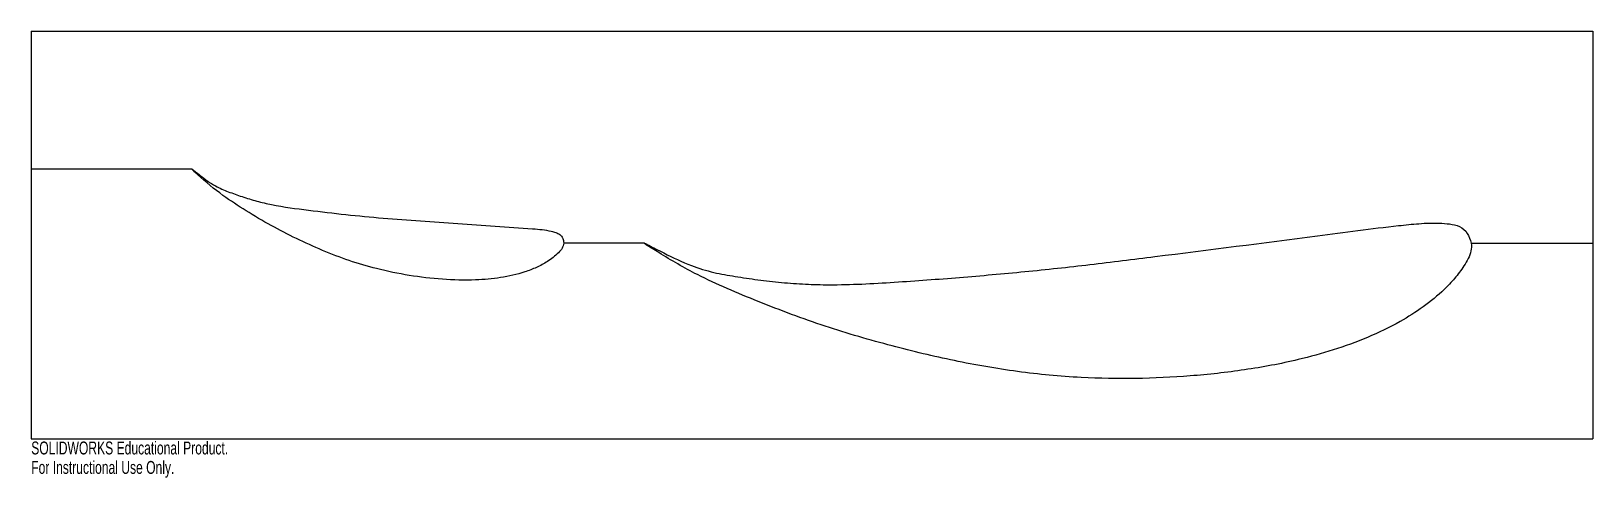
# Model space of a CAD drawing. Header units: inches. Extents: x -35 to -12, y 4.5 to 11.1.
import ezdxf

# ---------------------------------------------------------------- set-up
doc = ezdxf.new("R2010")
doc.units = ezdxf.units.IN
doc.header["$MEASUREMENT"] = 0
doc.styles.add('SLDTEXTSTYLE0', font='TXT', dxfattribs={"width": 0.7})

msp = doc.modelspace()

# ---------------------------------------------------------------- linework, layer by layer
at = {"color": 7, "linetype": 'Continuous'}
for p, q in [((-35.012, 11.051), (-12.012, 11.051)), ((-35.012, 11.051), (-35.012, 5.051)), ((-12.012, 11.051), (-12.012, 5.051)), ((-32.645, 9.022), (-35.012, 9.022)), ((-25.991, 7.933), (-27.168, 7.933)), ((-13.801, 7.933), (-12.012, 7.933)), ((-35.012, 5.051), (-12.012, 5.051))]:
    msp.add_line(p, q, dxfattribs=at)
for points, knots in [([(-27.168, 7.933), (-27.17, 7.957), (-27.175, 8.004), (-27.221, 8.063), (-27.286, 8.089), (-27.419, 8.126), (-27.719, 8.152), (-28.36, 8.194), (-29.095, 8.246), (-29.829, 8.297), (-30.379, 8.351), (-30.927, 8.416), (-31.366, 8.473), (-31.691, 8.549), (-31.904, 8.614), (-32.107, 8.686), (-32.322, 8.775), (-32.475, 8.89), (-32.585, 8.976), (-32.624, 9.008), (-32.642, 9.02), (-32.644, 9.022), (-32.645, 9.022), (-32.645, 9.022), (-32.645, 9.022), (-32.644, 9.02), (-32.642, 9.017), (-32.634, 9.01), (-32.607, 8.982), (-32.463, 8.849), (-32.211, 8.641), (-31.842, 8.403), (-31.483, 8.187), (-31.105, 7.996), (-30.723, 7.821), (-30.33, 7.67), (-29.904, 7.544), (-29.445, 7.45), (-28.957, 7.392), (-28.507, 7.38), (-28.098, 7.415), (-27.798, 7.483), (-27.569, 7.571), (-27.397, 7.661), (-27.274, 7.76), (-27.187, 7.852), (-27.174, 7.906), (-27.168, 7.933)], [0, 0, 0, 0, 0.006004, 0.011941, 0.017814, 0.023686, 0.047083, 0.093926, 0.187613, 0.234461, 0.281293, 0.32818, 0.374853, 0.393935, 0.413133, 0.431444, 0.448931, 0.472011, 0.479677, 0.484432, 0.485003, 0.48513, 0.485162, 0.485177, 0.485199, 0.485248, 0.485664, 0.486251, 0.487816, 0.495672, 0.536076, 0.57078, 0.607277, 0.642757, 0.678444, 0.714176, 0.749855, 0.791503, 0.833147, 0.874795, 0.906018, 0.937235, 0.952836, 0.968497, 0.986058, 0.993227, 1, 1, 1, 1]), ([(-13.801, 7.933), (-13.816, 7.983), (-13.846, 8.082), (-13.97, 8.189), (-14.121, 8.216), (-14.321, 8.233), (-14.573, 8.221), (-15.172, 8.159), (-16.467, 7.983), (-17.982, 7.795), (-19.417, 7.613), (-20.377, 7.51), (-21.338, 7.425), (-22.298, 7.354), (-23.056, 7.312), (-23.611, 7.325), (-23.962, 7.351), (-24.307, 7.39), (-24.638, 7.44), (-24.967, 7.496), (-25.322, 7.604), (-25.602, 7.74), (-25.808, 7.845), (-25.903, 7.894), (-25.961, 7.924), (-25.988, 7.936), (-25.994, 7.938), (-25.995, 7.938), (-25.996, 7.938), (-25.996, 7.937), (-25.993, 7.934), (-25.986, 7.929), (-25.968, 7.916), (-25.928, 7.89), (-25.859, 7.847), (-25.616, 7.698), (-25.255, 7.485), (-24.759, 7.259), (-24.295, 7.068), (-23.814, 6.88), (-23.321, 6.707), (-22.826, 6.553), (-22.194, 6.379), (-21.417, 6.192), (-20.487, 6.029), (-19.593, 5.945), (-18.742, 5.931), (-17.939, 5.968), (-17.139, 6.057), (-16.436, 6.187), (-15.832, 6.352), (-15.327, 6.535), (-14.884, 6.749), (-14.506, 6.988), (-14.238, 7.204), (-14.043, 7.412), (-13.926, 7.566), (-13.845, 7.701), (-13.798, 7.814), (-13.8, 7.894), (-13.801, 7.933)], [0, 0, 0, 0, 0.006003, 0.011939, 0.017811, 0.023681, 0.035375, 0.047088, 0.093922, 0.18759, 0.225062, 0.262518, 0.300009, 0.337469, 0.374797, 0.388377, 0.402143, 0.415767, 0.42886, 0.441168, 0.454646, 0.471959, 0.477305, 0.481619, 0.484378, 0.484949, 0.485076, 0.485107, 0.485122, 0.485144, 0.485194, 0.485609, 0.486197, 0.487761, 0.491199, 0.495615, 0.521099, 0.539887, 0.559111, 0.579577, 0.600048, 0.620039, 0.639866, 0.676477, 0.713157, 0.74978, 0.781015, 0.812244, 0.843482, 0.874717, 0.895535, 0.916355, 0.937173, 0.952771, 0.968429, 0.977097, 0.986012, 0.990834, 0.995487, 1, 1, 1, 1])]:
    msp.add_open_spline(points, degree=3, knots=knots, dxfattribs=at)

# ---------------------------------------------------------------- texts
at = {"color": 7, "linetype": 'Continuous', "char_height": 0.1903, "attachment_point": 1, "style": 'SLDTEXTSTYLE0'}
for s, insert in [('SOLIDWORKS Educational Product.', (-35.012, 5.011)), ('For Instructional Use Only.', (-35.012, 4.725))]:
    msp.add_mtext(s, dxfattribs=dict(at, insert=insert))

doc.saveas('drawing.dxf')
